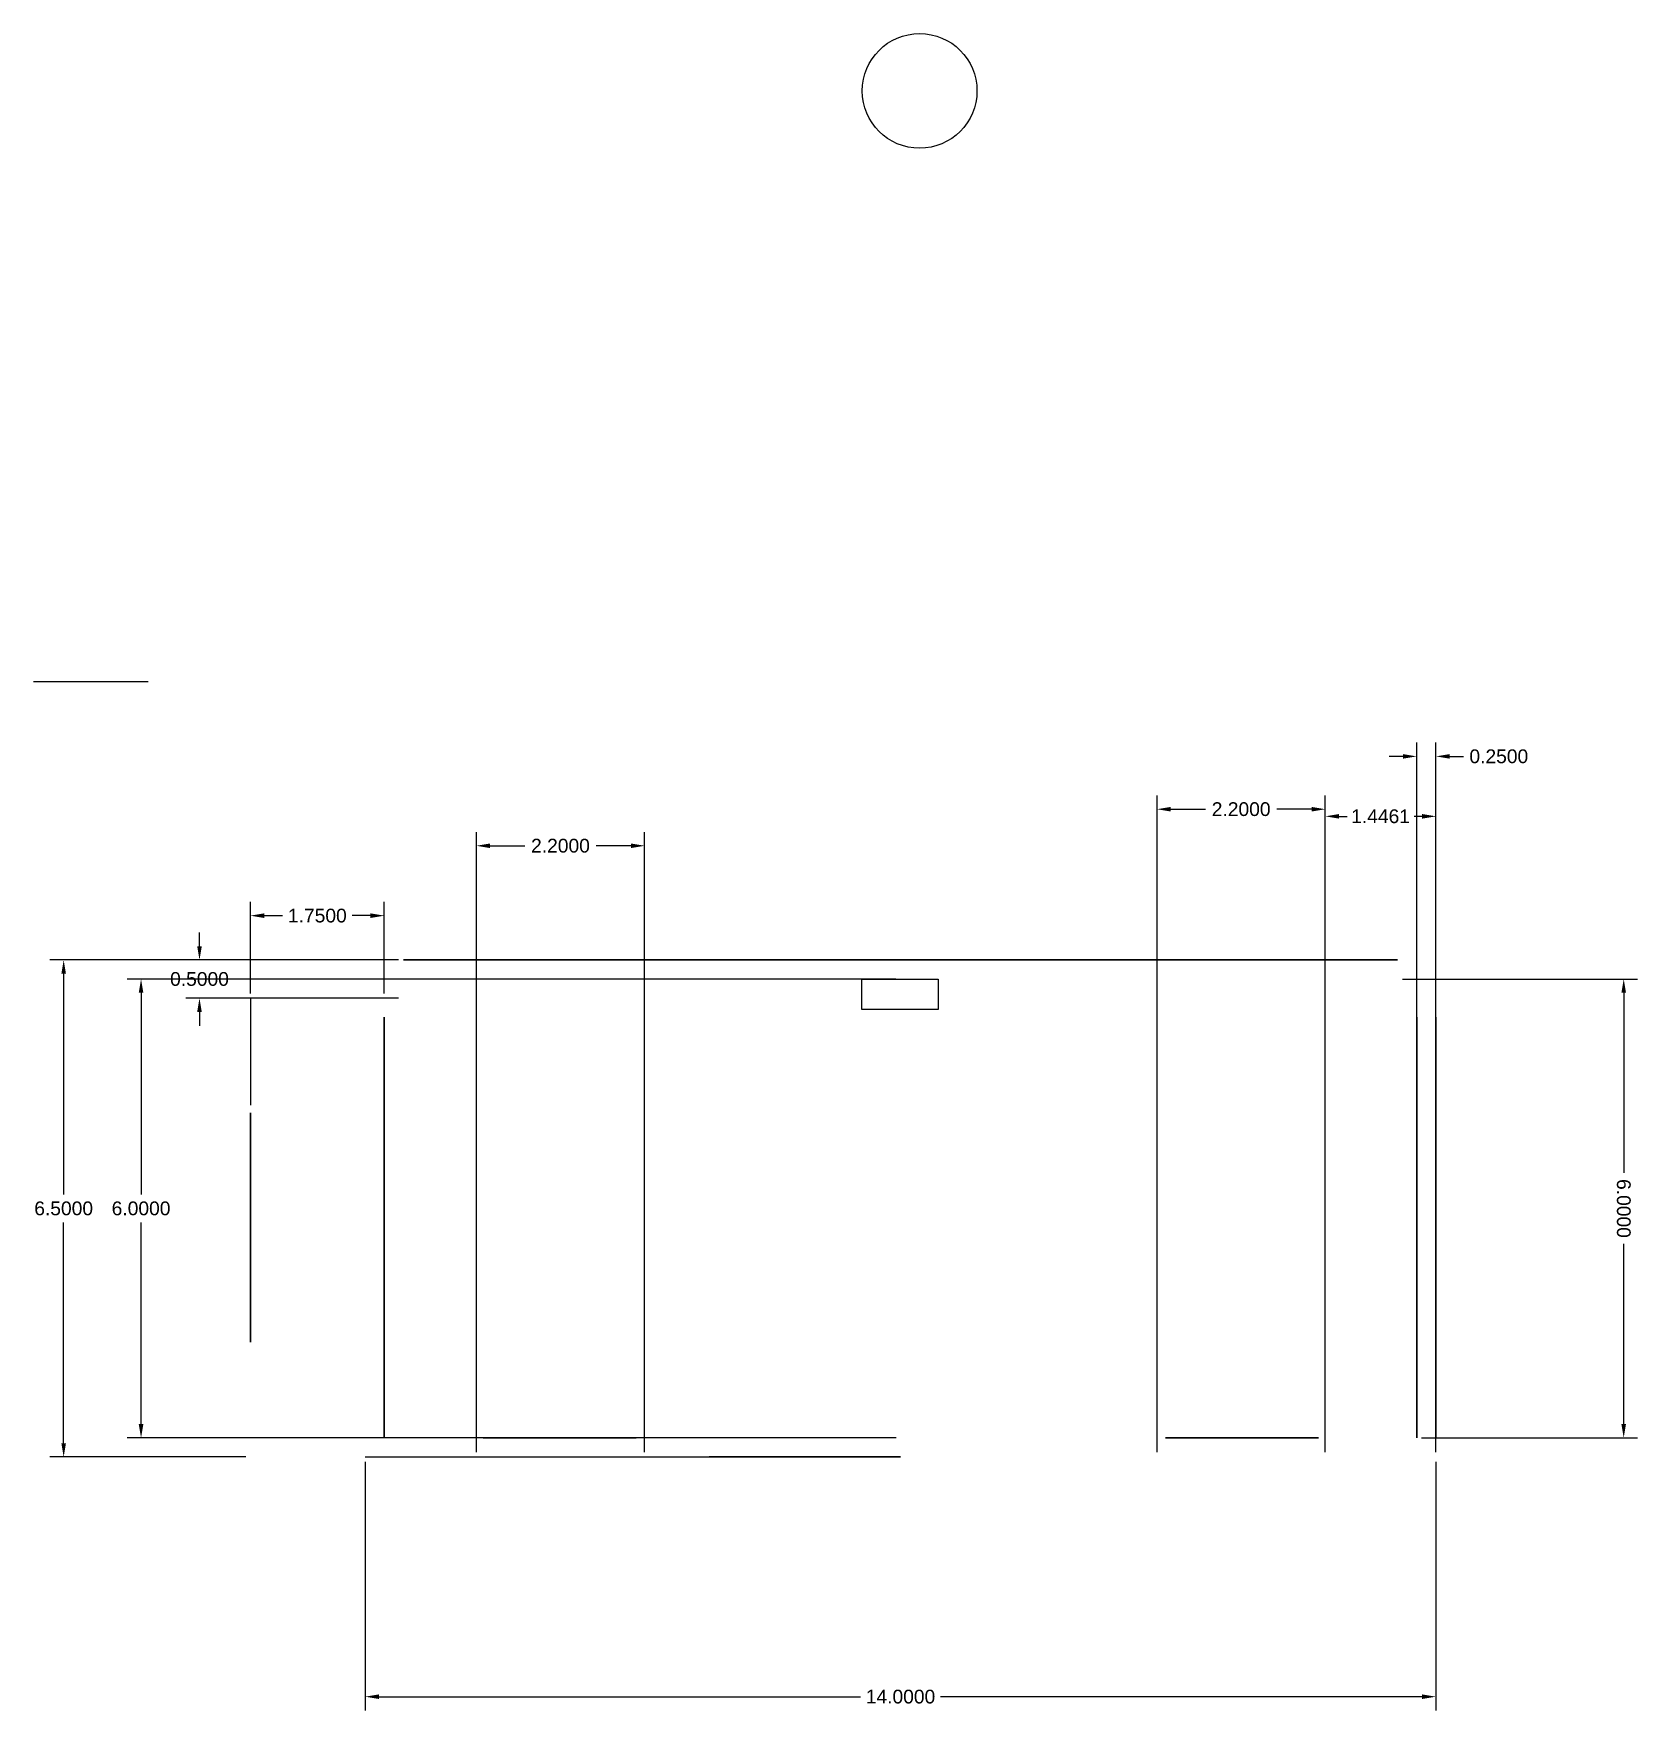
# Model space of a CAD drawing. Header units: centimetres. Extents: x 1.6 to 22.6, y 7.7 to 29.6.
import ezdxf

# ---------------------------------------------------------------- set-up
doc = ezdxf.new("R2010")
doc.units = ezdxf.units.CM
doc.header["$MEASUREMENT"] = 0
doc.styles.get("Standard").update_dxf_attribs({"font": 'arial.ttf'})
doc.dimstyles.get("Standard").update_dxf_attribs({"dimtxt": 0.18, "dimasz": 0.18, "dimexe": 0.18, "dimexo": 0.0625, "dimgap": 0.09, "dimtad": 0, "dimtih": 1, "dimtoh": 1, "dimdec": 4, "dimzin": 0, "dimdsep": 46, "dimtxsty": 'Standard', "dimcen": 0.09, "dimadec": 0, "dimazin": 0, "dimtfac": 1, "dimtdec": 4, "dimtofl": 0, "dimtmove": 0, "dimatfit": 3, "dimfxl": 1, "dimtolj": 1, "dimtzin": 0, "dimarcsym": 0})

# ---------------------------------------------------------------- blocks, each defined once
blk = doc.blocks.new('*D1')
at = {"color": 0, "lineweight": -2, "transparency": 16777216}
for p, q in [((12.862, 17.277), (2.814, 17.277)), ((2.994, 17.097), (2.994, 14.459)), ((2.994, 11.457), (2.994, 14.095)), ((12.867, 11.277), (2.814, 11.277))]:
    blk.add_line(p, q, dxfattribs=at)
at = {"color": 0, "transparency": 16777216}
for points in [[(2.964, 17.097), (3.024, 17.097), (2.994, 17.277)], [(2.964, 11.457), (3.024, 11.457), (2.994, 11.277)]]:
    blk.add_solid(points, dxfattribs=at)
at = {"layer": 'Defpoints', "color": 0, "transparency": 16777216}
for p in [(12.924, 17.277, 0.05), (2.994, 11.277), (12.929, 11.277, 0.05)]:
    blk.add_point(p, dxfattribs=at)
at = {"color": 0, "transparency": 16777216, "insert": (2.994, 14.277), "char_height": 0.18, "attachment_point": 5}
blk.add_mtext('\\A1;6.0000', dxfattribs=at)
blk = doc.blocks.new('*D3')
at = {"color": 0, "lineweight": -2, "transparency": 16777216}
for p, q in [((18.478, 11.09), (18.478, 19.585)), ((19.924, 11.09), (19.924, 19.585)), ((18.658, 19.405), (18.763, 19.405)), ((19.744, 19.405), (19.639, 19.405))]:
    blk.add_line(p, q, dxfattribs=at)
at = {"color": 0, "transparency": 16777216}
for points in [[(18.658, 19.435), (18.658, 19.375), (18.478, 19.405)], [(19.744, 19.435), (19.744, 19.375), (19.924, 19.405)]]:
    blk.add_solid(points, dxfattribs=at)
at = {"layer": 'Defpoints', "color": 0, "transparency": 16777216}
for p in [(19.924, 19.405), (18.478, 11.027, 1.541), (19.924, 11.027, 1.341)]:
    blk.add_point(p, dxfattribs=at)
at = {"color": 0, "transparency": 16777216, "insert": (19.201, 19.405), "char_height": 0.18, "attachment_point": 5}
blk.add_mtext('\\A1;1.4461', dxfattribs=at)
blk = doc.blocks.new('*D4')
at = {"color": 0, "lineweight": -2, "transparency": 16777216}
for p, q in [((16.278, 11.09), (16.278, 19.678)), ((18.478, 11.09), (18.478, 19.678)), ((16.458, 19.498), (16.913, 19.498)), ((18.298, 19.498), (17.843, 19.498))]:
    blk.add_line(p, q, dxfattribs=at)
at = {"color": 0, "transparency": 16777216}
for points in [[(16.458, 19.528), (16.458, 19.468), (16.278, 19.498)], [(18.298, 19.528), (18.298, 19.468), (18.478, 19.498)]]:
    blk.add_solid(points, dxfattribs=at)
at = {"layer": 'Defpoints', "color": 0, "transparency": 16777216}
for p in [(18.478, 19.498), (16.278, 11.027, 1.541), (18.478, 11.027, 1.541)]:
    blk.add_point(p, dxfattribs=at)
at = {"color": 0, "transparency": 16777216, "insert": (17.378, 19.498), "char_height": 0.18, "attachment_point": 5}
blk.add_mtext('\\A1;2.2000', dxfattribs=at)
blk = doc.blocks.new('*D5')
at = {"color": 0, "lineweight": -2, "transparency": 16777216}
for p, q in [((7.378, 11.09), (7.378, 19.2)), ((9.578, 11.09), (9.578, 19.2)), ((7.558, 19.02), (8.013, 19.02)), ((9.398, 19.02), (8.943, 19.02))]:
    blk.add_line(p, q, dxfattribs=at)
at = {"color": 0, "transparency": 16777216}
for points in [[(7.558, 19.05), (7.558, 18.99), (7.378, 19.02)], [(9.398, 19.05), (9.398, 18.99), (9.578, 19.02)]]:
    blk.add_solid(points, dxfattribs=at)
at = {"layer": 'Defpoints', "color": 0, "transparency": 16777216}
for p in [(9.578, 19.02), (7.378, 11.027, 2.741), (9.578, 11.027, 1.541)]:
    blk.add_point(p, dxfattribs=at)
at = {"color": 0, "transparency": 16777216, "insert": (8.478, 19.02), "char_height": 0.18, "attachment_point": 5}
blk.add_mtext('\\A1;2.2000', dxfattribs=at)
blk = doc.blocks.new('*D6')
at = {"color": 0, "lineweight": -2, "transparency": 16777216}
for p, q in [((19.487, 17.277), (22.56, 17.277)), ((22.38, 17.097), (22.38, 14.741)), ((22.38, 11.457), (22.38, 13.813)), ((19.737, 11.277), (22.56, 11.277))]:
    blk.add_line(p, q, dxfattribs=at)
at = {"color": 0, "transparency": 16777216}
for points in [[(22.41, 17.097), (22.35, 17.097), (22.38, 17.277)], [(22.41, 11.457), (22.35, 11.457), (22.38, 11.277)]]:
    blk.add_solid(points, dxfattribs=at)
at = {"layer": 'Defpoints', "color": 0, "transparency": 16777216}
for p in [(19.424, 17.277, 12.741), (19.674, 11.277, 12.741), (22.38, 11.277)]:
    blk.add_point(p, dxfattribs=at)
at = {"color": 0, "transparency": 16777216, "insert": (22.38, 14.277), "char_height": 0.18, "attachment_point": 5, "rotation": 270}
blk.add_mtext('\\A1;6.0000', dxfattribs=at)
blk = doc.blocks.new('*D8')
at = {"color": 0, "lineweight": -2, "transparency": 16777216}
for p, q in [((4.424, 17.09), (4.424, 18.286)), ((6.174, 17.09), (6.174, 18.286)), ((4.604, 18.106), (4.844, 18.106)), ((5.994, 18.106), (5.754, 18.106))]:
    blk.add_line(p, q, dxfattribs=at)
at = {"color": 0, "transparency": 16777216}
for points in [[(4.604, 18.136), (4.604, 18.076), (4.424, 18.106)], [(5.994, 18.136), (5.994, 18.076), (6.174, 18.106)]]:
    blk.add_solid(points, dxfattribs=at)
at = {"layer": 'Defpoints', "color": 0, "transparency": 16777216}
for p in [(4.424, 18.106), (4.424, 17.027, 7.041), (6.174, 17.027, 12.741)]:
    blk.add_point(p, dxfattribs=at)
at = {"color": 0, "transparency": 16777216, "insert": (5.299, 18.106), "char_height": 0.18, "attachment_point": 5}
blk.add_mtext('\\A1;1.7500', dxfattribs=at)
blk = doc.blocks.new('*D9')
at = {"color": 0, "lineweight": -2, "transparency": 16777216}
for p, q in [((3.758, 17.707), (3.758, 17.887)), ((6.362, 17.527), (3.578, 17.527)), ((6.362, 17.027), (3.578, 17.027)), ((3.758, 16.847), (3.758, 16.667))]:
    blk.add_line(p, q, dxfattribs=at)
at = {"color": 0, "transparency": 16777216}
for points in [[(3.728, 17.707), (3.788, 17.707), (3.758, 17.527)], [(3.728, 16.847), (3.788, 16.847), (3.758, 17.027)]]:
    blk.add_solid(points, dxfattribs=at)
at = {"layer": 'Defpoints', "color": 0, "transparency": 16777216}
for p in [(6.424, 17.527, 9.793), (3.758, 17.027), (6.424, 17.027, 12.741)]:
    blk.add_point(p, dxfattribs=at)
at = {"color": 0, "transparency": 16777216, "insert": (3.758, 17.277), "char_height": 0.18, "attachment_point": 5}
blk.add_mtext('\\A1;0.5000', dxfattribs=at)
blk = doc.blocks.new('*D10')
at = {"color": 0, "lineweight": -2, "transparency": 16777216}
for p, q in [((19.494, 20.189), (19.314, 20.189)), ((19.674, 14.09), (19.674, 20.369)), ((19.924, 14.09), (19.924, 20.369)), ((20.104, 20.189), (20.284, 20.189))]:
    blk.add_line(p, q, dxfattribs=at)
at = {"color": 0, "transparency": 16777216}
for points in [[(19.494, 20.219), (19.494, 20.159), (19.674, 20.189)], [(20.104, 20.219), (20.104, 20.159), (19.924, 20.189)]]:
    blk.add_solid(points, dxfattribs=at)
at = {"layer": 'Defpoints', "color": 0, "transparency": 16777216}
for p in [(19.924, 20.189), (19.674, 14.027, 5.75), (19.924, 14.027, 0.25)]:
    blk.add_point(p, dxfattribs=at)
at = {"color": 0, "transparency": 16777216, "insert": (20.747, 20.189), "char_height": 0.18, "attachment_point": 5}
blk.add_mtext('\\A1;0.2500', dxfattribs=at)
blk = doc.blocks.new('*D11')
at = {"color": 0, "lineweight": -2, "transparency": 16777216}
for p, q in [((5.924, 10.965), (5.924, 7.712)), ((19.924, 10.965), (19.924, 7.712)), ((6.104, 7.892), (12.399, 7.892)), ((19.744, 7.892), (13.449, 7.892))]:
    blk.add_line(p, q, dxfattribs=at)
at = {"color": 0, "transparency": 16777216}
for points in [[(6.104, 7.922), (6.104, 7.862), (5.924, 7.892)], [(19.744, 7.922), (19.744, 7.862), (19.924, 7.892)]]:
    blk.add_solid(points, dxfattribs=at)
at = {"layer": 'Defpoints', "color": 0, "transparency": 16777216}
for p in [(5.924, 11.027), (19.924, 11.027), (19.924, 7.892)]:
    blk.add_point(p, dxfattribs=at)
at = {"color": 0, "transparency": 16777216, "insert": (12.924, 7.892), "char_height": 0.18, "attachment_point": 5}
blk.add_mtext('\\A1;14.0000', dxfattribs=at)
blk = doc.blocks.new('*D12')
at = {"color": 0, "lineweight": -2, "transparency": 16777216}
for p, q in [((4.362, 17.527), (1.802, 17.527)), ((1.982, 17.347), (1.982, 14.459)), ((1.982, 11.207), (1.982, 14.095)), ((4.362, 11.027), (1.802, 11.027))]:
    blk.add_line(p, q, dxfattribs=at)
at = {"color": 0, "transparency": 16777216}
for points in [[(1.952, 17.347), (2.012, 17.347), (1.982, 17.527)], [(1.952, 11.207), (2.012, 11.207), (1.982, 11.027)]]:
    blk.add_solid(points, dxfattribs=at)
at = {"layer": 'Defpoints', "color": 0, "transparency": 16777216}
for p in [(1.982, 17.527), (4.424, 17.527, -1.341), (4.424, 11.027)]:
    blk.add_point(p, dxfattribs=at)
at = {"color": 0, "transparency": 16777216, "insert": (1.982, 14.277), "char_height": 0.18, "attachment_point": 5}
blk.add_mtext('\\A1;6.5000', dxfattribs=at)

msp = doc.modelspace()

# ---------------------------------------------------------------- linework, layer by layer
at = {"extrusion": (-4.34276e-16, 1, 2.60076e-16)}
msp.add_line((6.17407, 17.5271, -0.2), (6.17407, 18.0271, -0.2), dxfattribs=at)
for p, q in [((6.42407, 17.5271, -0.2), (6.42407, 17.5271)), ((5.92407, 11.0271, -0.2), (5.92407, 11.0271))]:
    msp.add_line(p, q)
at = {"extrusion": (0, -1, 0)}
for p, q in [((5.92407, 11.0271, -0.2), (12.92407, 11.0271, -0.2)), ((12.92407, 11.0271), (10.42407, 11.0271)), ((12.92407, 11.0271, -0.2), (12.92407, 11.0271))]:
    msp.add_line(p, q, dxfattribs=at)
for points, elevation in [([(3.08829, 21.16469), (1.58829, 21.16469)], 5.55315), ([(4.42407, 17.0271), (4.42407, 15.6271)], -0.2), ([(5.92407, 11.0271), (12.92407, 11.0271)], -0.2)]:
    msp.add_lwpolyline(points, dxfattribs=dict(elevation=elevation))
at = {"extrusion": (0, 1, 0)}
for points, elevation in [([(-19.42407, 0.30315), (-19.42407, 5.30315), (-6.42407, 5.30315), (-6.42407, 0.30315)], 17.5271), ([(-9.46901, 1.05), (-7.46901, 1.05), (-7.46901, 0.05), (-9.46901, 0.05)], 11.2771), ([(-18.38922, 0.05), (-16.38922, 0.05), (-16.38922, 1.05), (-18.38922, 1.05)], 11.2771)]:
    msp.add_lwpolyline(points, close=True, dxfattribs=dict(at, elevation=elevation))
at = {"elevation": 5.55315}
msp.add_lwpolyline([(12.41789, 17.2771), (13.41789, 17.2771), (13.41789, 16.8771), (12.41789, 16.8771)], close=True, dxfattribs=at)
at = {"extrusion": (1, 0, 0), "elevation": 6.17407}
msp.add_lwpolyline([(11.2771, 0.05), (16.7771, 0.05), (16.7771, 11.05), (11.2771, 11.05)], close=True, dxfattribs=at)
at = {"extrusion": (-1, 0, 0)}
for points, elevation in [([(-11.2771, 0.05), (-16.7771, 0.05), (-16.7771, 11.05), (-11.2771, 11.05)], -19.67407), ([(-11.2771, 0.05), (-16.7771, 0.05), (-16.7771, 11.05), (-11.2771, 11.05)], -19.92407), ([(-15.5271, 3.35311), (-12.5271, 3.35311), (-12.5271, 1.4), (-15.5271, 1.4)], -4.42407)]:
    msp.add_lwpolyline(points, close=True, dxfattribs=dict(at, elevation=elevation))
msp.add_circle((13.17407, 28.89212, 0.05), 0.75)

# ---------------------------------------------------------------- dimensions: what is measured, and where the dimension line sits
for base, p1, p2, angle, picture, middle in [((19.92407, 20.18884, -0.2), (19.67407, 14.0271, 5.55), (19.92407, 14.0271, 0.05), 0, '*D10', (20.74739, 20.18884, -0.2)), ((4.42407, 18.10565, -1.54106), (6.17407, 17.0271, 11.2), (4.42407, 17.0271, 5.5), 0, '*D8', (5.29907, 18.10565, -1.54106)), ((3.75799, 17.0271, -1.54106), (6.42407, 17.5271, 8.25157), (6.42407, 17.0271, 11.2), 90, '*D9', (3.75799, 17.2771, -1.54106)), ((1.9819, 17.5271, -0.2), (4.42407, 11.0271, -0.2), (4.42407, 17.5271, -1.54106), 90, '*D12', (1.9819, 14.2771, -0.2)), ((2.99423, 11.2771), (12.92407, 17.2771, 0.05), (12.92911, 11.2771, 0.05), 90, '*D1', (2.99423, 14.2771)), ((22.37971, 11.2771, -1.54106), (19.42407, 17.2771, 11.2), (19.67407, 11.2771, 11.2), 90, '*D6', (22.37971, 14.2771, -1.54106)), ((19.92407, 7.89191, -0.2), (5.92407, 11.0271, -0.2), (19.92407, 11.0271, -0.2), 0, '*D11', (12.92407, 7.89191, -0.2))]:
    dim = msp.add_linear_dim(base=base, p1=p1, p2=p2, angle=angle, dimstyle='Standard')
    dim.commit()
    dim.dimension.update_dxf_attribs({"geometry": picture, "text_midpoint": middle})
for base, p1, p2, picture, middle in [((18.47797, 19.4978, -1.54106), (16.27797, 11.0271), (18.47797, 11.0271), '*D4', (17.37797, 19.4978, -1.54106)), ((19.92407, 19.40466, -1.54106), (18.47797, 11.0271), (19.92407, 11.0271, -0.2), '*D3', (19.20102, 19.40466, -1.54106)), ((9.57797, 19.02011, -1.54106), (7.37797, 11.0271, 1.2), (9.57797, 11.0271), '*D5', (8.47797, 19.02011, -1.54106))]:
    dim = msp.add_linear_dim(base=base, p1=p1, p2=p2, dimstyle='Standard')
    dim.commit()
    dim.dimension.update_dxf_attribs({"geometry": picture, "text_midpoint": middle})

doc.saveas('drawing.dxf')
